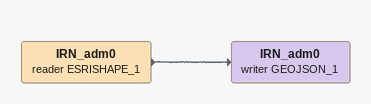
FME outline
IRN_adm0 (reader ESRISHAPE_1)
    -> IRN_adm0 (writer GEOJSON_1)
IRN_adm0 (writer GEOJSON_1)
